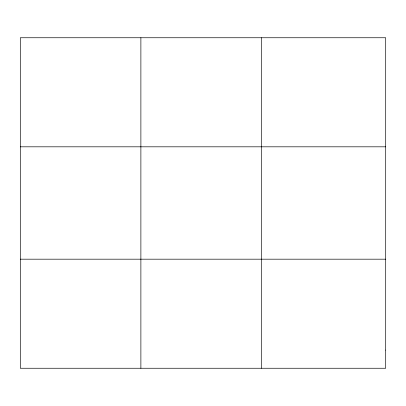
<?xml version="1.0" encoding="UTF-8"?>
<svg xmlns="http://www.w3.org/2000/svg" width="406" height="406" viewBox="0 0 406 406"><rect width="100%" height="100%" fill="white"/><g stroke="black" fill="none" stroke-linecap="round" stroke-linejoin="round"><path stroke-width="0.61" d="M140.882 368.252L140.882 37.748M261.464 368.252L261.464 37.748M20.3 146.815L385.7 146.815M20.3 259.185L385.7 259.185M385.7 350.073L385.7 368.252L20.3 368.252L20.3 37.748L385.7 37.748L385.7 350.073"/></g></svg>
